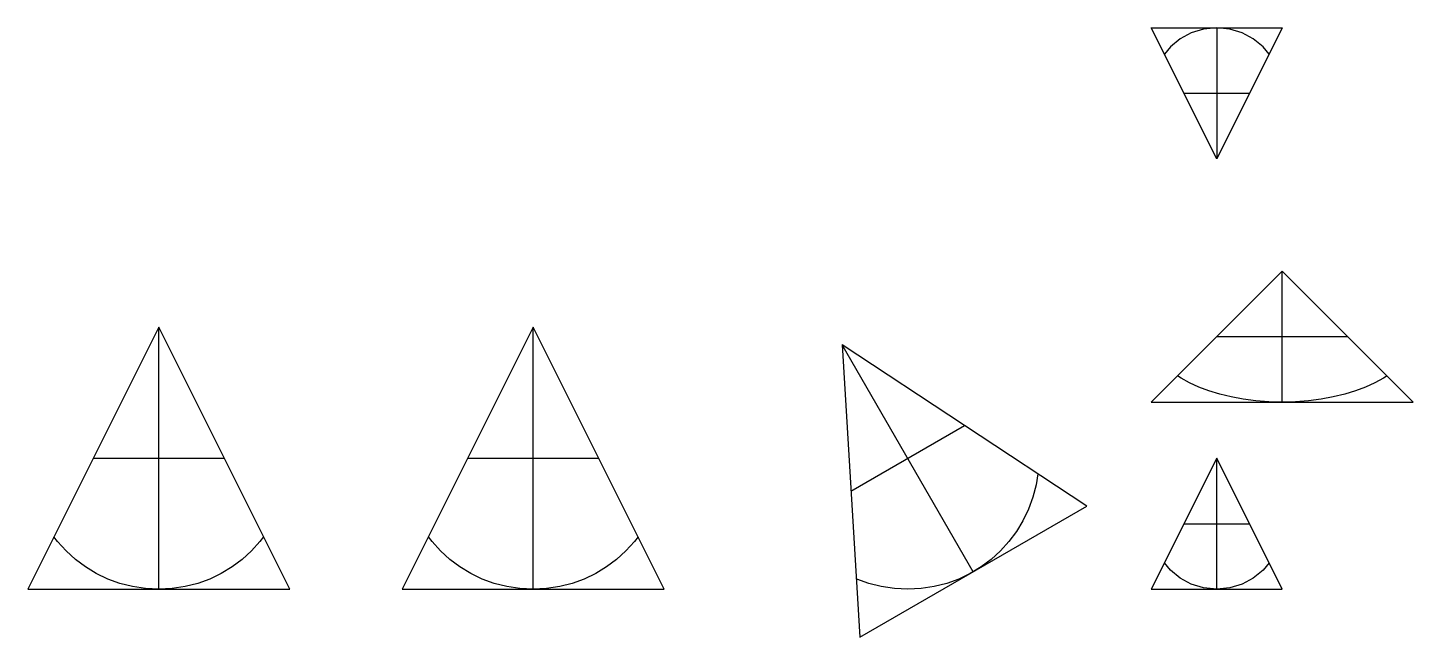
# Model space of a CAD drawing. Header units: metres. Extents: x 5 to 42, y 3.7 to 20.
import ezdxf
from ezdxf.xclip import XClip

# ---------------------------------------------------------------- set-up
doc = ezdxf.new("R2010")
doc.units = ezdxf.units.M
doc.header["$XCLIPFRAME"] = 2
for name, color, linetype in [('rotate', 2, 'Continuous'), ('scale', 6, 'Continuous'), ('translate', 4, 'Continuous')]:
    doc.layers.add(name, color=color, linetype=linetype)

# ---------------------------------------------------------------- blocks, each defined once
blk = doc.blocks.new('BaseBlock')
at = {"color": 3}
blk.add_line((3.5, 0), (3.5, 7), dxfattribs=at)
at = {"color": 1}
blk.add_line((0, 3.5), (7, 3.5), dxfattribs=at)
blk.add_lwpolyline([(0, 0), (7, 0), (7, 7), (0, 7)], close=True)
at = {"color": 5}
blk.add_circle((3.5, 3.5), 3.5, dxfattribs=at)

msp = doc.modelspace()

# ---------------------------------------------------------------- block references
ref = msp.add_blockref('BaseBlock', (5, 5))
XClip(ref).set_block_clipping_path([(0, 0), (7, 0), (3.5, 7)])
at = {"layer": 'rotate'}
ref = msp.add_blockref('BaseBlock', (27.219, 3.719), dxfattribs=dict(at, rotation=30))
XClip(ref).set_block_clipping_path([(0, 0), (7, 0), (3.5, 7)])
at = {"layer": 'scale'}
ref = msp.add_blockref('BaseBlock', (35, 20), dxfattribs=dict(at, xscale=0.5, yscale=-0.5, zscale=0.5))
XClip(ref).set_block_clipping_path([(0, 0), (7, 0), (3.5, 7)])
ref = msp.add_blockref('BaseBlock', (35, 10), dxfattribs=dict(at, yscale=0.5, zscale=0.5))
XClip(ref).set_block_clipping_path([(0, 0), (7, 0), (3.5, 7)])
ref = msp.add_blockref('BaseBlock', (35, 5), dxfattribs=dict(at, xscale=0.5, yscale=0.5, zscale=0.5))
XClip(ref).set_block_clipping_path([(0, 0), (7, 0), (3.5, 7)])
at = {"layer": 'translate'}
ref = msp.add_blockref('BaseBlock', (15, 5), dxfattribs=at)
XClip(ref).set_block_clipping_path([(0, 0), (7, 0), (3.5, 7)])

doc.saveas('drawing.dxf')
